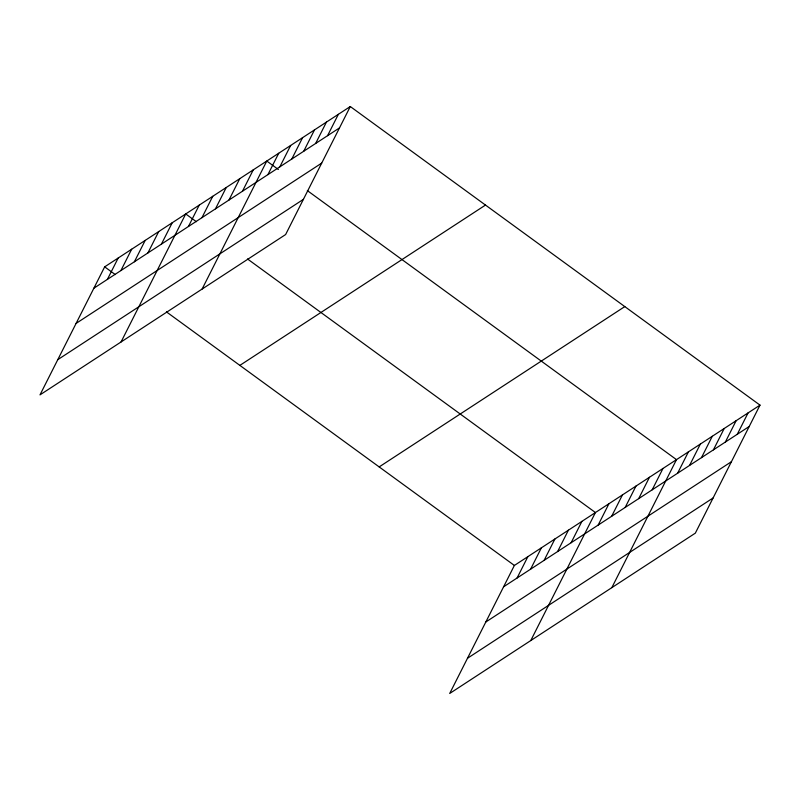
<?xml version="1.0" encoding="UTF-8"?>
<svg xmlns="http://www.w3.org/2000/svg" width="800" height="800" viewBox="0 0 800 800"><rect width="100%" height="100%" fill="white"/><g stroke="black" fill="none" stroke-linecap="round" stroke-linejoin="round"><path stroke-width="1.2" d="M350.29 106.53L104.67 266.85L40 394.87L285.62 234.55L350.29 106.53L760 405.13L695.33 533.15L449.71 693.47L514.38 565.45L760 405.13M107.39 279.4L118.18 258.04M120.89 270.58L131.68 249.22M134.4 261.76L145.19 240.4M147.91 252.94L158.7 231.58M161.42 244.13L172.21 222.77M121.06 341.96L185.72 213.95L196.35 221.69M188.44 226.49L199.23 205.13M201.95 217.67L212.74 196.31M215.46 208.86L226.25 187.5M228.97 200.04L239.76 178.68M242.48 191.22L253.27 169.86M202.11 289.06L266.78 161.04L278.37 169.49M267.92 174.62L278.71 153.26M279.85 166.83L290.64 145.47M291.78 159.04L302.57 137.68M303.71 151.26L314.5 129.89M315.64 143.47L326.43 122.11M327.57 135.68L338.36 114.32M517.09 577.99L527.88 556.63M530.6 569.17L541.39 547.81M544.11 560.36L554.9 539M557.62 551.54L568.41 530.18M571.13 542.72L581.92 521.36M530.77 640.56L595.43 512.54L247.53 258.99M598.15 525.09L608.94 503.73M611.66 516.27L622.45 494.91M625.17 507.45L635.96 486.09M638.68 498.63L649.47 477.27M652.19 489.82L662.98 468.46M611.82 587.66L676.49 459.64L307.34 190.6M677.63 473.21L688.42 451.85M689.56 465.43L700.35 444.06M701.49 457.64L712.28 436.28M713.42 449.85L724.21 428.49M725.35 442.07L736.14 420.7M737.28 434.28L748.07 412.92M93.88 288.21L339.5 127.9M76.1 323.41L321.72 163.09M57.78 359.67L303.4 199.35M239.87 365.39L485.49 205.07M379.17 466.91L624.8 306.59M503.59 586.81L749.21 426.49M485.81 622.01L731.43 461.69M467.49 658.27L713.11 497.95M104.67 266.85L115.29 274.59M166.47 311.9L514.38 565.45"/></g></svg>
